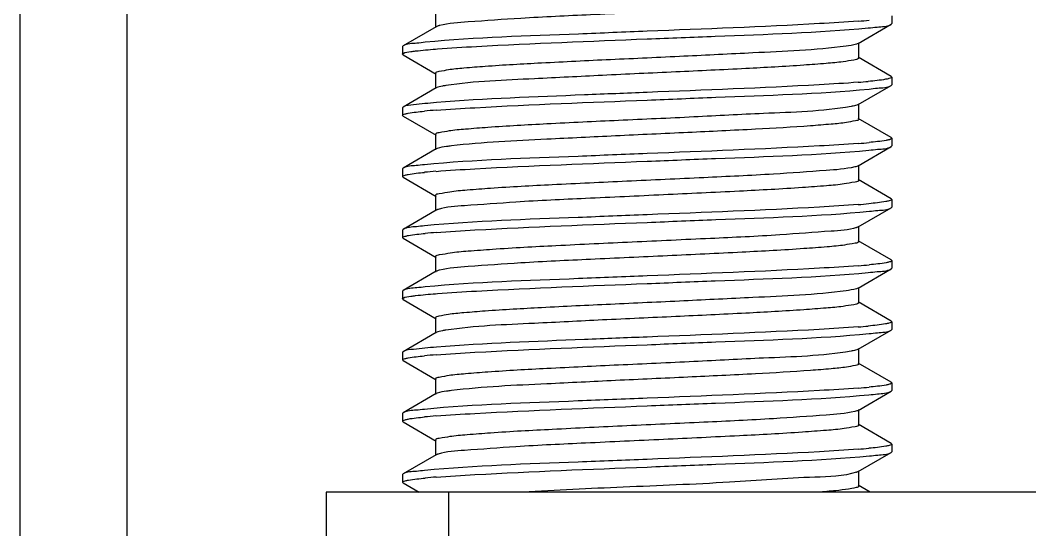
# Model space of a CAD drawing. Extents: x 27938 to 1507990, y 110129 to 923079.
# Drawn here: x 639897.5 to 640191.2, y 368687.5 to 368835.8 of the extents above; entities that cross this region are included whole.
import ezdxf

# ---------------------------------------------------------------- set-up
doc = ezdxf.new("R2010")
doc.units = 0
doc.header["$LTSCALE"] = 1000
doc.header["$MEASUREMENT"] = 0

msp = doc.modelspace()

# ---------------------------------------------------------------- linework, layer by layer
at = {"linetype": 'Continuous'}
for p, q in [((639897.49, 366000.39), (639897.49, 369014.05)), ((639928.63, 366583.55), (639928.63, 368882.52)), ((640018.34, 368838.14), (640018.34, 368833.7)), ((640151.07, 368837.03), (640151.07, 368834.81)), ((640018.54, 368833.92), (640008.88, 368828.33)), ((640141.25, 368829.02), (640150.9, 368834.61)), ((640150.9, 368834.61), (640151.07, 368834.81)), ((640008.88, 368828.33), (640008.71, 368828.13)), ((640008.71, 368828.13), (640008.71, 368825.91)), ((640018.35, 368827.4), (640018.86, 368827.44)), ((640141.44, 368824.8), (640141.44, 368829.25)), ((640008.88, 368825.72), (640008.71, 368825.91)), ((640008.88, 368825.72), (640018.54, 368820.12)), ((640150.9, 368819.43), (640141.25, 368825.02)), ((640018.34, 368820.35), (640018.34, 368815.9)), ((640150.9, 368819.43), (640151.07, 368819.24)), ((640151.07, 368819.24), (640151.07, 368817.01)), ((640018.54, 368816.13), (640008.88, 368810.53)), ((640141.25, 368811.23), (640150.9, 368816.82)), ((640150.9, 368816.82), (640151.07, 368817.01)), ((640008.88, 368810.53), (640008.71, 368810.34)), ((640008.71, 368810.34), (640008.71, 368808.12)), ((640141.44, 368807), (640141.44, 368811.45)), ((640008.88, 368807.92), (640008.71, 368808.12)), ((640008.88, 368807.92), (640018.54, 368802.33)), ((640150.9, 368801.64), (640141.25, 368807.23)), ((640018.34, 368802.55), (640018.34, 368798.11)), ((640150.9, 368801.64), (640151.07, 368801.44)), ((640151.07, 368801.44), (640151.07, 368799.22)), ((640018.54, 368798.33), (640008.88, 368792.74)), ((640018.81, 368798.45), (640018.54, 368798.33)), ((640141.25, 368793.43), (640150.9, 368799.02)), ((640150.9, 368799.02), (640151.07, 368799.22)), ((640008.88, 368792.74), (640008.71, 368792.54)), ((640008.71, 368792.54), (640008.71, 368790.32)), ((640141.44, 368789.21), (640141.44, 368793.66)), ((640008.88, 368790.13), (640008.71, 368790.32)), ((640008.88, 368790.13), (640018.54, 368784.53)), ((640150.9, 368783.84), (640141.25, 368789.43)), ((640018.34, 368784.76), (640018.34, 368780.31)), ((640150.9, 368783.84), (640151.07, 368783.65)), ((640151.07, 368783.65), (640151.07, 368781.42)), ((640018.54, 368780.54), (640008.88, 368774.94)), ((640141.25, 368775.64), (640150.9, 368781.23)), ((640150.9, 368781.23), (640151.07, 368781.42)), ((640008.88, 368774.94), (640008.71, 368774.75)), ((640008.71, 368774.75), (640008.71, 368772.53)), ((640141.24, 368775.64), (640140.89, 368775.48)), ((640141.44, 368771.41), (640141.44, 368775.86)), ((640008.88, 368772.33), (640008.71, 368772.53)), ((640008.88, 368772.33), (640018.54, 368766.74)), ((640150.9, 368766.05), (640141.25, 368771.64)), ((640018.34, 368766.96), (640018.34, 368762.52)), ((640150.9, 368766.05), (640151.07, 368765.85)), ((640151.07, 368765.85), (640151.07, 368763.63)), ((640018.54, 368762.74), (640008.88, 368757.15)), ((640141.25, 368757.84), (640150.9, 368763.43)), ((640150.9, 368763.43), (640151.07, 368763.63)), ((640008.88, 368757.15), (640008.71, 368756.95)), ((640008.71, 368756.95), (640008.71, 368754.73)), ((640141.44, 368753.62), (640141.44, 368758.07)), ((640008.88, 368754.54), (640008.71, 368754.73)), ((640008.88, 368754.54), (640018.54, 368748.94)), ((640018.35, 368756.22), (640018.86, 368756.26)), ((640150.9, 368748.25), (640141.25, 368753.84)), ((640018.34, 368749.17), (640018.34, 368744.72)), ((640150.9, 368748.25), (640151.07, 368748.06)), ((640151.07, 368748.06), (640151.07, 368745.83)), ((640141.25, 368740.05), (640150.9, 368745.64)), ((640150.9, 368745.64), (640151.07, 368745.83)), ((640018.54, 368744.95), (640008.88, 368739.35)), ((640008.88, 368739.35), (640008.71, 368739.16)), ((640008.71, 368739.16), (640008.71, 368736.94)), ((640141.44, 368735.82), (640141.44, 368740.27)), ((640008.88, 368736.74), (640008.71, 368736.94)), ((640008.88, 368736.74), (640018.54, 368731.15)), ((640150.9, 368730.46), (640141.25, 368736.05)), ((640018.34, 368731.37), (640018.34, 368726.93)), ((640150.9, 368730.46), (640151.07, 368730.26)), ((640141.25, 368722.25), (640150.9, 368727.84)), ((640150.9, 368727.84), (640151.07, 368728.04)), ((640151.07, 368730.26), (640151.07, 368728.04)), ((640018.54, 368727.15), (640008.88, 368721.56)), ((640018.81, 368727.27), (640018.54, 368727.15)), ((640008.88, 368721.56), (640008.71, 368721.37)), ((640141.44, 368718.03), (640141.44, 368722.48)), ((640008.71, 368721.37), (640008.71, 368719.14)), ((640008.88, 368718.95), (640008.71, 368719.14)), ((640008.88, 368718.95), (640018.54, 368713.35)), ((640150.9, 368712.66), (640141.25, 368718.25)), ((640018.34, 368713.58), (640018.34, 368709.13)), ((640141.25, 368704.46), (640150.9, 368710.05)), ((640150.9, 368712.66), (640151.07, 368712.47)), ((640150.9, 368710.05), (640151.07, 368710.24)), ((640151.07, 368712.47), (640151.07, 368710.24)), ((640018.54, 368709.36), (640008.88, 368703.76)), ((640141.24, 368704.46), (640140.89, 368704.3)), ((640141.44, 368700.23), (640141.44, 368704.68)), ((640008.88, 368703.76), (640008.71, 368703.57)), ((640008.71, 368703.57), (640008.71, 368701.35)), ((640008.88, 368701.15), (640008.71, 368701.35)), ((640008.88, 368701.15), (640013.54, 368698.45)), ((639986.47, 368698.45), (639986.47, 365738.85)), ((640351.27, 368698.45), (639986.47, 368698.45)), ((640022.06, 368698.45), (640022.06, 365738.85)), ((640144.71, 368698.45), (640141.25, 368700.46))]:
    msp.add_line(p, q, dxfattribs=at)
for centre, radius, start, end in [((640021.72, 368824.95), 9.56, 103.4604, 104.3304), ((640125.81, 369034.56), 199.64, 274.4562, 275.3757), ((640125.22, 369023.83), 206.72, 274.4595, 275.2732), ((640033.6, 368614.97), 195.24, 94.4466, 95.4486), ((640125.63, 369001.19), 201.86, 274.4571, 275.3431), ((640033.72, 368595.74), 196.68, 94.4521, 95.4224), ((640125.59, 368983.86), 202.32, 274.4572, 275.3373), ((640139.55, 368779.37), 4.11, 287.9093, 289.0439), ((640034.12, 368573.25), 201.39, 94.4567, 95.3502), ((640021.72, 368753.77), 9.56, 103.4604, 104.3304), ((640125.81, 368963.38), 199.64, 274.4562, 275.3757), ((640125.22, 368952.65), 206.72, 274.4595, 275.2732), ((640033.6, 368543.79), 195.24, 94.4466, 95.4486), ((640125.63, 368930.01), 201.86, 274.4571, 275.3431), ((640033.72, 368524.56), 196.68, 94.4521, 95.4224), ((640125.59, 368912.68), 202.32, 274.4572, 275.3373), ((640139.55, 368708.19), 4.11, 287.9093, 289.0439), ((640034.12, 368502.07), 201.39, 94.4567, 95.3502)]:
    msp.add_arc(centre, radius, start, end, dxfattribs=at)
for points, knots in [([(640141.44, 368842.59), (640141.44, 368842.21), (640139.39, 368841.96), (640136.9, 368841.39), (640131.59, 368840.97), (640121.84, 368840.2), (640106.24, 368839.38), (640085.58, 368838.4), (640064.11, 368837.41), (640044.75, 368836.51), (640030.15, 368835.45), (640022.21, 368834.89), (640019.49, 368834.24)], [0, 0, 0, 0, 0.009517, 0.035128, 0.076492, 0.132277, 0.279305, 0.456588, 0.640385, 0.806077, 0.931494, 1, 1, 1, 1]), ([(640019.35, 368834.21), (640019.19, 368834.17), (640018.91, 368834.09), (640018.64, 368833.98), (640018.54, 368833.92)], [0, 0, 0, 0, 0.585672, 1, 1, 1, 1]), ([(640141.32, 368835.53), (640137.55, 368835.24), (640117.09, 368834), (640096.6, 368833.25), (640079.89, 368832.58)], [0, 0, 0, 0, 0.184509, 1, 1, 1, 1]), ([(640079.89, 368830.36), (640086.5, 368830.62), (640107.94, 368831.53), (640129.42, 368832.18), (640144.22, 368833.56)], [0, 0, 0, 0, 0.307895, 1, 1, 1, 1]), ([(640144.22, 368833.56), (640145.07, 368833.63), (640147.28, 368833.94), (640149.69, 368833.91), (640150.9, 368834.61)], [0, 0, 0, 0, 0.380051, 1, 1, 1, 1]), ([(640079.89, 368832.58), (640073.24, 368832.32), (640051.72, 368831.4), (640030.17, 368830.77), (640015.34, 368829.37)], [0, 0, 0, 0, 0.308784, 1, 1, 1, 1]), ([(640018.86, 368827.44), (640022.63, 368827.73), (640042.97, 368828.95), (640063.32, 368829.7), (640079.89, 368830.36)], [0, 0, 0, 0, 0.186017, 1, 1, 1, 1]), ([(640015.34, 368829.37), (640014.52, 368829.29), (640012.38, 368828.99), (640010.05, 368829.01), (640008.88, 368828.33)], [0, 0, 0, 0, 0.379378, 1, 1, 1, 1]), ([(640011.16, 368826.66), (640011.62, 368826.73), (640014.01, 368827.04), (640016.41, 368827.25), (640018.35, 368827.4)], [0, 0, 0, 0, 0.190958, 1, 1, 1, 1]), ([(640137.73, 368828.26), (640128.76, 368827.05), (640112.99, 368826.44), (640090.16, 368825.24), (640069.62, 368824.34), (640050.38, 368823.4), (640036.07, 368822.61), (640027.21, 368821.89), (640022.43, 368821.48), (640020.17, 368820.96), (640018.34, 368820.7), (640018.34, 368820.35)], [0, 0, 0, 0, 0.226556, 0.394464, 0.573122, 0.741029, 0.877994, 0.929534, 0.967621, 0.99116, 1, 1, 1, 1]), ([(640141.24, 368829.02), (640141.1, 368828.94), (640139.95, 368828.54), (640138.75, 368828.4), (640137.73, 368828.26)], [0, 0, 0, 0, 0.140461, 1, 1, 1, 1]), ([(640008.71, 368825.91), (640008.71, 368825.99), (640009.54, 368826.59), (640010.39, 368826.54), (640011.16, 368826.66)], [0, 0, 0, 0, 0.092798, 1, 1, 1, 1]), ([(640141.39, 368824.69), (640141.08, 368824.32), (640139.36, 368824.13), (640136.36, 368823.56), (640131.41, 368823.16), (640122.03, 368822.43), (640107.42, 368821.65), (640087.89, 368820.7), (640067.38, 368819.81), (640045.07, 368818.59), (640029.81, 368818.07), (640021.28, 368816.78)], [0, 0, 0, 0, 0.011937, 0.038615, 0.07957, 0.133598, 0.274096, 0.443272, 0.620779, 0.785256, 1, 1, 1, 1]), ([(640141.44, 368824.8), (640141.44, 368824.78), (640141.43, 368824.74), (640141.41, 368824.7), (640141.39, 368824.69)], [0, 0, 0, 0, 0.463467, 1, 1, 1, 1]), ([(640150.23, 368818.8), (640149.91, 368818.72), (640147.93, 368818.33), (640145.91, 368818.14), (640144.22, 368817.98)], [0, 0, 0, 0, 0.163149, 1, 1, 1, 1]), ([(640151.07, 368819.24), (640151.07, 368819.14), (640150.72, 368818.93), (640150.45, 368818.86), (640150.23, 368818.8)], [0, 0, 0, 0, 0.312916, 1, 1, 1, 1]), ([(640021.28, 368816.78), (640020.95, 368816.73), (640020.04, 368816.56), (640019.07, 368816.43), (640018.54, 368816.13)], [0, 0, 0, 0, 0.353551, 1, 1, 1, 1]), ([(640141.29, 368817.74), (640137.52, 368817.44), (640117.07, 368816.2), (640096.59, 368815.45), (640079.89, 368814.79)], [0, 0, 0, 0, 0.184619, 1, 1, 1, 1]), ([(640079.89, 368812.56), (640086.54, 368812.83), (640108.05, 368813.75), (640129.6, 368814.38), (640144.42, 368815.78)], [0, 0, 0, 0, 0.308711, 1, 1, 1, 1]), ([(640144.42, 368815.78), (640145.25, 368815.86), (640147.39, 368816.16), (640149.73, 368816.14), (640150.9, 368816.82)], [0, 0, 0, 0, 0.379419, 1, 1, 1, 1]), ([(640018.47, 368809.62), (640022.24, 368809.91), (640042.7, 368811.15), (640063.19, 368811.9), (640079.89, 368812.56)], [0, 0, 0, 0, 0.184504, 1, 1, 1, 1]), ([(640079.89, 368814.79), (640073.8, 368814.55), (640053.35, 368813.7), (640032.89, 368812.97), (640018.56, 368811.85)], [0, 0, 0, 0, 0.297814, 1, 1, 1, 1]), ([(640018.56, 368811.85), (640016.34, 368811.67), (640013.18, 368811.23), (640009.77, 368811.05), (640008.88, 368810.53)], [0, 0, 0, 0, 0.683777, 1, 1, 1, 1]), ([(640139.19, 368810.68), (640130.79, 368809.24), (640115.46, 368808.84), (640092.94, 368807.56), (640071.9, 368806.66), (640051.95, 368805.68), (640037, 368804.88), (640027.69, 368804.13), (640022.66, 368803.72), (640020.28, 368803.18), (640018.34, 368802.92), (640018.34, 368802.55)], [0, 0, 0, 0, 0.210773, 0.377666, 0.558838, 0.731273, 0.873076, 0.926648, 0.966309, 0.990838, 1, 1, 1, 1]), ([(640141.24, 368811.23), (640141.01, 368811.09), (640140.32, 368810.9), (640139.62, 368810.76), (640139.19, 368810.68)], [0, 0, 0, 0, 0.374139, 1, 1, 1, 1]), ([(640008.71, 368808.12), (640008.71, 368808.21), (640009, 368808.4), (640009.25, 368808.47), (640009.44, 368808.52)], [0, 0, 0, 0, 0.319044, 1, 1, 1, 1]), ([(640009.44, 368808.52), (640009.73, 368808.6), (640011.59, 368808.99), (640013.48, 368809.17), (640015.07, 368809.32)], [0, 0, 0, 0, 0.160861, 1, 1, 1, 1]), ([(640141.44, 368807), (640141.44, 368806.66), (640139.67, 368806.39), (640137.46, 368805.9), (640132.81, 368805.48), (640124.17, 368804.77), (640110.18, 368803.99), (640091.3, 368803.07), (640071.03, 368802.17), (640048.09, 368801), (640032.13, 368800.32), (640022.92, 368799.2)], [0, 0, 0, 0, 0.008683, 0.031763, 0.069103, 0.119686, 0.254361, 0.420111, 0.597552, 0.765912, 1, 1, 1, 1]), ([(640150.34, 368801.04), (640150.04, 368800.95), (640148.08, 368800.55), (640146.09, 368800.37), (640144.42, 368800.21)], [0, 0, 0, 0, 0.159502, 1, 1, 1, 1]), ([(640151.07, 368801.44), (640151.07, 368801.35), (640150.78, 368801.15), (640150.53, 368801.09), (640150.34, 368801.04)], [0, 0, 0, 0, 0.318137, 1, 1, 1, 1]), ([(640022.92, 368799.2), (640022.44, 368799.15), (640021.07, 368798.95), (640019.67, 368798.78), (640018.81, 368798.45)], [0, 0, 0, 0, 0.341642, 1, 1, 1, 1]), ([(640141.31, 368799.94), (640137.54, 368799.65), (640117.08, 368798.41), (640096.59, 368797.66), (640079.89, 368796.99)], [0, 0, 0, 0, 0.184538, 1, 1, 1, 1]), ([(640079.89, 368794.77), (640086.53, 368795.03), (640108.04, 368795.95), (640129.59, 368796.59), (640144.41, 368797.98)], [0, 0, 0, 0, 0.308641, 1, 1, 1, 1]), ([(640144.41, 368797.98), (640145.24, 368798.06), (640147.38, 368798.36), (640149.72, 368798.34), (640150.9, 368799.02)], [0, 0, 0, 0, 0.379512, 1, 1, 1, 1]), ([(640079.89, 368796.99), (640073.19, 368796.73), (640051.58, 368795.8), (640029.93, 368795.18), (640015.07, 368793.75)], [0, 0, 0, 0, 0.309919, 1, 1, 1, 1]), ([(640015.07, 368793.75), (640014.28, 368793.67), (640012.24, 368793.39), (640010, 368793.39), (640008.88, 368792.74)], [0, 0, 0, 0, 0.378482, 1, 1, 1, 1]), ([(640140.29, 368793.11), (640137.57, 368792.46), (640129.62, 368791.9), (640115.02, 368790.85), (640095.66, 368789.94), (640074.19, 368788.95), (640053.54, 368787.97), (640037.94, 368787.15), (640028.19, 368786.38), (640022.89, 368785.96), (640020.39, 368785.39), (640018.35, 368785.15), (640018.35, 368784.76)], [0, 0, 0, 0, 0.068576, 0.194029, 0.359725, 0.543506, 0.720761, 0.867753, 0.923531, 0.964877, 0.99049, 1, 1, 1, 1]), ([(640018.46, 368791.82), (640022.23, 368792.12), (640042.69, 368793.36), (640063.18, 368794.1), (640079.89, 368794.77)], [0, 0, 0, 0, 0.184493, 1, 1, 1, 1]), ([(640141.24, 368793.43), (640141.13, 368793.36), (640140.81, 368793.24), (640140.48, 368793.15), (640140.29, 368793.11)], [0, 0, 0, 0, 0.406881, 1, 1, 1, 1]), ([(640008.71, 368790.32), (640008.71, 368790.41), (640009.01, 368790.61), (640009.25, 368790.67), (640009.44, 368790.73)], [0, 0, 0, 0, 0.318595, 1, 1, 1, 1]), ([(640009.44, 368790.73), (640009.74, 368790.81), (640011.62, 368791.2), (640013.53, 368791.38), (640015.14, 368791.53)], [0, 0, 0, 0, 0.160696, 1, 1, 1, 1]), ([(640141.44, 368789.21), (640141.44, 368788.81), (640139.34, 368788.57), (640136.78, 368787.99), (640131.34, 368787.57), (640121.36, 368786.79), (640105.45, 368785.96), (640084.45, 368784.97), (640062.78, 368783.95), (640043.44, 368783.08), (640029.21, 368781.93), (640021.55, 368781.49), (640019.08, 368780.75)], [0, 0, 0, 0, 0.009703, 0.035887, 0.07813, 0.135078, 0.284815, 0.464601, 0.649729, 0.81476, 0.937049, 1, 1, 1, 1]), ([(640150.25, 368783.22), (640149.94, 368783.14), (640148.01, 368782.75), (640146.05, 368782.57), (640144.41, 368782.41)], [0, 0, 0, 0, 0.163341, 1, 1, 1, 1]), ([(640151.07, 368783.65), (640151.07, 368783.55), (640150.73, 368783.34), (640150.46, 368783.27), (640150.25, 368783.22)], [0, 0, 0, 0, 0.314295, 1, 1, 1, 1]), ([(640019.08, 368780.75), (640018.98, 368780.72), (640018.79, 368780.66), (640018.61, 368780.58), (640018.54, 368780.54)], [0, 0, 0, 0, 0.569522, 1, 1, 1, 1]), ([(640141.31, 368782.15), (640137.54, 368781.85), (640117.08, 368780.61), (640096.59, 368779.86), (640079.89, 368779.2)], [0, 0, 0, 0, 0.184553, 1, 1, 1, 1]), ([(640144.52, 368780.2), (640145.33, 368780.28), (640147.44, 368780.57), (640149.74, 368780.56), (640150.9, 368781.23)], [0, 0, 0, 0, 0.379133, 1, 1, 1, 1]), ([(640079.89, 368779.2), (640073.21, 368778.93), (640051.62, 368778.01), (640029.99, 368777.39), (640015.14, 368775.96)], [0, 0, 0, 0, 0.309586, 1, 1, 1, 1]), ([(640079.89, 368776.97), (640086.55, 368777.24), (640108.1, 368778.16), (640129.68, 368778.79), (640144.52, 368780.2)], [0, 0, 0, 0, 0.309073, 1, 1, 1, 1]), ([(640015.14, 368775.96), (640014.34, 368775.89), (640012.27, 368775.59), (640010.02, 368775.6), (640008.88, 368774.94)], [0, 0, 0, 0, 0.378727, 1, 1, 1, 1]), ([(640140.82, 368775.46), (640138.43, 368774.69), (640130.87, 368774.29), (640116.77, 368773.1), (640097.43, 368772.24), (640075.7, 368771.22), (640054.6, 368770.23), (640038.57, 368769.4), (640028.52, 368768.61), (640023.04, 368768.19), (640020.46, 368767.6), (640018.35, 368767.37), (640018.34, 368766.96)], [0, 0, 0, 0, 0.061098, 0.182334, 0.347135, 0.532706, 0.713328, 0.863975, 0.921317, 0.963856, 0.990226, 1, 1, 1, 1]), ([(640018.47, 368774.03), (640022.24, 368774.32), (640042.7, 368775.56), (640063.19, 368776.31), (640079.89, 368776.97)], [0, 0, 0, 0, 0.184541, 1, 1, 1, 1]), ([(640008.71, 368772.53), (640008.71, 368772.62), (640009.03, 368772.83), (640009.3, 368772.89), (640009.5, 368772.95)], [0, 0, 0, 0, 0.315177, 1, 1, 1, 1]), ([(640009.5, 368772.95), (640009.81, 368773.03), (640011.74, 368773.42), (640013.7, 368773.6), (640015.34, 368773.76)], [0, 0, 0, 0, 0.16229, 1, 1, 1, 1]), ([(640141.44, 368771.41), (640141.44, 368771.03), (640139.39, 368770.78), (640136.9, 368770.21), (640131.59, 368769.79), (640121.84, 368769.02), (640106.24, 368768.2), (640085.58, 368767.22), (640064.11, 368766.23), (640044.75, 368765.33), (640030.15, 368764.27), (640022.21, 368763.71), (640019.49, 368763.06)], [0, 0, 0, 0, 0.009517, 0.035128, 0.076492, 0.132277, 0.279305, 0.456588, 0.640385, 0.806077, 0.931494, 1, 1, 1, 1]), ([(640151.07, 368765.85), (640151.07, 368765.76), (640150.79, 368765.57), (640150.54, 368765.5), (640150.36, 368765.45)], [0, 0, 0, 0, 0.319254, 1, 1, 1, 1]), ([(640019.35, 368763.03), (640019.19, 368762.99), (640018.91, 368762.91), (640018.64, 368762.8), (640018.54, 368762.74)], [0, 0, 0, 0, 0.585672, 1, 1, 1, 1]), ([(640141.32, 368764.35), (640137.55, 368764.06), (640117.09, 368762.82), (640096.6, 368762.07), (640079.89, 368761.4)], [0, 0, 0, 0, 0.184509, 1, 1, 1, 1]), ([(640144.22, 368762.38), (640145.07, 368762.45), (640147.28, 368762.76), (640149.69, 368762.73), (640150.9, 368763.43)], [0, 0, 0, 0, 0.380051, 1, 1, 1, 1]), ([(640150.36, 368765.45), (640150.06, 368765.37), (640148.13, 368764.97), (640146.16, 368764.78), (640144.52, 368764.63)], [0, 0, 0, 0, 0.159053, 1, 1, 1, 1]), ([(640079.89, 368761.4), (640073.24, 368761.14), (640051.72, 368760.22), (640030.17, 368759.59), (640015.34, 368758.19)], [0, 0, 0, 0, 0.308784, 1, 1, 1, 1]), ([(640079.89, 368759.18), (640086.5, 368759.44), (640107.94, 368760.35), (640129.42, 368761), (640144.22, 368762.38)], [0, 0, 0, 0, 0.307895, 1, 1, 1, 1]), ([(640015.34, 368758.19), (640014.52, 368758.11), (640012.38, 368757.81), (640010.05, 368757.83), (640008.88, 368757.15)], [0, 0, 0, 0, 0.379378, 1, 1, 1, 1]), ([(640137.73, 368757.08), (640128.76, 368755.87), (640112.99, 368755.26), (640090.16, 368754.06), (640069.62, 368753.16), (640050.38, 368752.22), (640036.07, 368751.43), (640027.21, 368750.71), (640022.43, 368750.3), (640020.17, 368749.78), (640018.34, 368749.52), (640018.34, 368749.17)], [0, 0, 0, 0, 0.226556, 0.394464, 0.573122, 0.741029, 0.877994, 0.929534, 0.967621, 0.99116, 1, 1, 1, 1]), ([(640018.86, 368756.26), (640022.63, 368756.55), (640042.97, 368757.77), (640063.32, 368758.52), (640079.89, 368759.18)], [0, 0, 0, 0, 0.186017, 1, 1, 1, 1]), ([(640141.24, 368757.84), (640141.1, 368757.76), (640139.95, 368757.36), (640138.75, 368757.22), (640137.73, 368757.08)], [0, 0, 0, 0, 0.140461, 1, 1, 1, 1]), ([(640008.71, 368754.73), (640008.71, 368754.81), (640009.54, 368755.41), (640010.39, 368755.36), (640011.16, 368755.48)], [0, 0, 0, 0, 0.092798, 1, 1, 1, 1]), ([(640011.16, 368755.48), (640011.62, 368755.55), (640014.01, 368755.86), (640016.41, 368756.07), (640018.35, 368756.22)], [0, 0, 0, 0, 0.190958, 1, 1, 1, 1]), ([(640141.39, 368753.51), (640141.08, 368753.14), (640139.36, 368752.95), (640136.36, 368752.38), (640131.41, 368751.98), (640122.03, 368751.25), (640107.42, 368750.47), (640087.89, 368749.52), (640067.38, 368748.63), (640045.07, 368747.41), (640029.81, 368746.89), (640021.28, 368745.6)], [0, 0, 0, 0, 0.011937, 0.038615, 0.07957, 0.133598, 0.274096, 0.443272, 0.620779, 0.785256, 1, 1, 1, 1]), ([(640141.44, 368753.62), (640141.44, 368753.6), (640141.43, 368753.56), (640141.41, 368753.53), (640141.39, 368753.51)], [0, 0, 0, 0, 0.463467, 1, 1, 1, 1]), ([(640151.07, 368748.06), (640151.07, 368747.96), (640150.72, 368747.75), (640150.45, 368747.68), (640150.23, 368747.62)], [0, 0, 0, 0, 0.312916, 1, 1, 1, 1]), ([(640021.28, 368745.6), (640020.95, 368745.55), (640020.04, 368745.38), (640019.07, 368745.25), (640018.54, 368744.95)], [0, 0, 0, 0, 0.353551, 1, 1, 1, 1]), ([(640141.29, 368746.56), (640137.52, 368746.26), (640117.07, 368745.02), (640096.59, 368744.27), (640079.89, 368743.61)], [0, 0, 0, 0, 0.184619, 1, 1, 1, 1]), ([(640150.23, 368747.62), (640149.91, 368747.54), (640147.93, 368747.15), (640145.91, 368746.96), (640144.22, 368746.8)], [0, 0, 0, 0, 0.163149, 1, 1, 1, 1]), ([(640144.42, 368744.6), (640145.25, 368744.68), (640147.39, 368744.98), (640149.73, 368744.96), (640150.9, 368745.64)], [0, 0, 0, 0, 0.379419, 1, 1, 1, 1]), ([(640079.89, 368743.61), (640073.8, 368743.37), (640053.35, 368742.52), (640032.89, 368741.79), (640018.56, 368740.67)], [0, 0, 0, 0, 0.297814, 1, 1, 1, 1]), ([(640079.89, 368741.38), (640086.54, 368741.65), (640108.05, 368742.57), (640129.6, 368743.2), (640144.42, 368744.6)], [0, 0, 0, 0, 0.308711, 1, 1, 1, 1]), ([(640018.56, 368740.67), (640016.34, 368740.49), (640013.18, 368740.05), (640009.77, 368739.87), (640008.88, 368739.35)], [0, 0, 0, 0, 0.683777, 1, 1, 1, 1]), ([(640139.19, 368739.5), (640130.79, 368738.06), (640115.46, 368737.66), (640092.94, 368736.38), (640071.9, 368735.48), (640051.95, 368734.5), (640037, 368733.7), (640027.69, 368732.95), (640022.66, 368732.54), (640020.28, 368732), (640018.34, 368731.74), (640018.34, 368731.37)], [0, 0, 0, 0, 0.210773, 0.377666, 0.558838, 0.731273, 0.873076, 0.926648, 0.966309, 0.990838, 1, 1, 1, 1]), ([(640018.47, 368738.44), (640022.24, 368738.73), (640042.7, 368739.97), (640063.19, 368740.72), (640079.89, 368741.38)], [0, 0, 0, 0, 0.184504, 1, 1, 1, 1]), ([(640141.24, 368740.05), (640141.01, 368739.91), (640140.32, 368739.72), (640139.62, 368739.58), (640139.19, 368739.5)], [0, 0, 0, 0, 0.374139, 1, 1, 1, 1]), ([(640008.71, 368736.94), (640008.71, 368737.03), (640009, 368737.22), (640009.25, 368737.29), (640009.44, 368737.34)], [0, 0, 0, 0, 0.319044, 1, 1, 1, 1]), ([(640009.44, 368737.34), (640009.73, 368737.42), (640011.59, 368737.81), (640013.48, 368737.99), (640015.07, 368738.14)], [0, 0, 0, 0, 0.160861, 1, 1, 1, 1]), ([(640141.44, 368735.82), (640141.44, 368735.48), (640139.67, 368735.21), (640137.46, 368734.72), (640132.81, 368734.3), (640124.17, 368733.59), (640110.18, 368732.81), (640091.3, 368731.89), (640071.03, 368730.99), (640048.09, 368729.82), (640032.13, 368729.15), (640022.92, 368728.02)], [0, 0, 0, 0, 0.008683, 0.031763, 0.069103, 0.119686, 0.254361, 0.420111, 0.597552, 0.765912, 1, 1, 1, 1]), ([(640022.92, 368728.02), (640022.44, 368727.97), (640021.07, 368727.77), (640019.67, 368727.6), (640018.81, 368727.27)], [0, 0, 0, 0, 0.341642, 1, 1, 1, 1]), ([(640141.31, 368728.76), (640137.54, 368728.47), (640117.08, 368727.23), (640096.59, 368726.48), (640079.89, 368725.81)], [0, 0, 0, 0, 0.184538, 1, 1, 1, 1]), ([(640144.41, 368726.8), (640145.24, 368726.88), (640147.38, 368727.18), (640149.72, 368727.16), (640150.9, 368727.84)], [0, 0, 0, 0, 0.379512, 1, 1, 1, 1]), ([(640150.34, 368729.86), (640150.04, 368729.77), (640148.08, 368729.37), (640146.09, 368729.19), (640144.42, 368729.03)], [0, 0, 0, 0, 0.159502, 1, 1, 1, 1]), ([(640151.07, 368730.26), (640151.07, 368730.17), (640150.78, 368729.97), (640150.53, 368729.91), (640150.34, 368729.86)], [0, 0, 0, 0, 0.318137, 1, 1, 1, 1]), ([(640079.89, 368725.81), (640073.19, 368725.55), (640051.58, 368724.62), (640029.93, 368724), (640015.07, 368722.57)], [0, 0, 0, 0, 0.309919, 1, 1, 1, 1]), ([(640079.89, 368723.59), (640086.53, 368723.85), (640108.04, 368724.77), (640129.59, 368725.41), (640144.41, 368726.8)], [0, 0, 0, 0, 0.308641, 1, 1, 1, 1]), ([(640015.07, 368722.57), (640014.28, 368722.49), (640012.24, 368722.21), (640010, 368722.21), (640008.88, 368721.56)], [0, 0, 0, 0, 0.378482, 1, 1, 1, 1]), ([(640140.29, 368721.93), (640137.57, 368721.28), (640129.62, 368720.72), (640115.02, 368719.67), (640095.66, 368718.76), (640074.19, 368717.77), (640053.54, 368716.79), (640037.94, 368715.97), (640028.19, 368715.2), (640022.89, 368714.78), (640020.39, 368714.21), (640018.35, 368713.97), (640018.35, 368713.58)], [0, 0, 0, 0, 0.068576, 0.194029, 0.359725, 0.543506, 0.720761, 0.867753, 0.923531, 0.964877, 0.99049, 1, 1, 1, 1]), ([(640018.46, 368720.64), (640022.23, 368720.94), (640042.69, 368722.18), (640063.18, 368722.92), (640079.89, 368723.59)], [0, 0, 0, 0, 0.184493, 1, 1, 1, 1]), ([(640141.24, 368722.25), (640141.13, 368722.18), (640140.81, 368722.06), (640140.48, 368721.97), (640140.29, 368721.93)], [0, 0, 0, 0, 0.406881, 1, 1, 1, 1]), ([(640008.71, 368719.14), (640008.71, 368719.23), (640009.01, 368719.43), (640009.25, 368719.49), (640009.44, 368719.55)], [0, 0, 0, 0, 0.318595, 1, 1, 1, 1]), ([(640009.44, 368719.55), (640009.74, 368719.63), (640011.62, 368720.02), (640013.53, 368720.2), (640015.14, 368720.35)], [0, 0, 0, 0, 0.160696, 1, 1, 1, 1]), ([(640141.44, 368718.03), (640141.44, 368717.63), (640139.34, 368717.39), (640136.78, 368716.81), (640131.34, 368716.39), (640121.36, 368715.61), (640105.45, 368714.78), (640084.45, 368713.79), (640062.78, 368712.77), (640043.44, 368711.9), (640029.21, 368710.75), (640021.55, 368710.31), (640019.08, 368709.57)], [0, 0, 0, 0, 0.009703, 0.035887, 0.07813, 0.135078, 0.284815, 0.464601, 0.649729, 0.81476, 0.937049, 1, 1, 1, 1]), ([(640141.31, 368710.97), (640137.54, 368710.67), (640117.08, 368709.43), (640096.59, 368708.68), (640079.89, 368708.02)], [0, 0, 0, 0, 0.184553, 1, 1, 1, 1]), ([(640150.25, 368712.04), (640149.94, 368711.96), (640148.01, 368711.57), (640146.05, 368711.39), (640144.41, 368711.23)], [0, 0, 0, 0, 0.163341, 1, 1, 1, 1]), ([(640144.52, 368709.02), (640145.33, 368709.1), (640147.44, 368709.39), (640149.74, 368709.38), (640150.9, 368710.05)], [0, 0, 0, 0, 0.379133, 1, 1, 1, 1]), ([(640151.07, 368712.47), (640151.07, 368712.37), (640150.73, 368712.16), (640150.46, 368712.09), (640150.25, 368712.04)], [0, 0, 0, 0, 0.314295, 1, 1, 1, 1]), ([(640079.89, 368708.02), (640073.21, 368707.75), (640051.62, 368706.83), (640029.99, 368706.21), (640015.14, 368704.78)], [0, 0, 0, 0, 0.309586, 1, 1, 1, 1]), ([(640019.08, 368709.57), (640018.98, 368709.54), (640018.79, 368709.48), (640018.61, 368709.4), (640018.54, 368709.36)], [0, 0, 0, 0, 0.569522, 1, 1, 1, 1]), ([(640079.89, 368705.79), (640086.55, 368706.06), (640108.1, 368706.98), (640129.68, 368707.61), (640144.52, 368709.02)], [0, 0, 0, 0, 0.309073, 1, 1, 1, 1]), ([(640015.14, 368704.78), (640014.34, 368704.71), (640012.27, 368704.41), (640010.02, 368704.42), (640008.88, 368703.76)], [0, 0, 0, 0, 0.378727, 1, 1, 1, 1]), ([(640018.47, 368702.85), (640022.24, 368703.14), (640042.7, 368704.38), (640063.19, 368705.13), (640079.89, 368705.79)], [0, 0, 0, 0, 0.184541, 1, 1, 1, 1]), ([(640140.82, 368704.28), (640136.92, 368703.02), (640124.33, 368702.86), (640101.84, 368701.04), (640073.45, 368700), (640053.41, 368699.01), (640043.69, 368698.45)], [0, 0, 0, 0, 0.126063, 0.381215, 0.699941, 1, 1, 1, 1]), ([(640008.71, 368701.35), (640008.71, 368701.44), (640009.03, 368701.65), (640009.3, 368701.71), (640009.5, 368701.77)], [0, 0, 0, 0, 0.315177, 1, 1, 1, 1]), ([(640009.5, 368701.77), (640009.81, 368701.85), (640011.74, 368702.24), (640013.7, 368702.42), (640015.34, 368702.58)], [0, 0, 0, 0, 0.16229, 1, 1, 1, 1]), ([(640141.44, 368700.23), (640141.44, 368699.94), (640139.99, 368699.65), (640138.1, 368699.24), (640134.21, 368698.84), (640131.36, 368698.58), (640129.67, 368698.45)], [0, 0, 0, 0, 0.073356, 0.265504, 0.576551, 1, 1, 1, 1])]:
    msp.add_open_spline(points, degree=3, knots=knots, dxfattribs=at)

doc.saveas('drawing.dxf')
